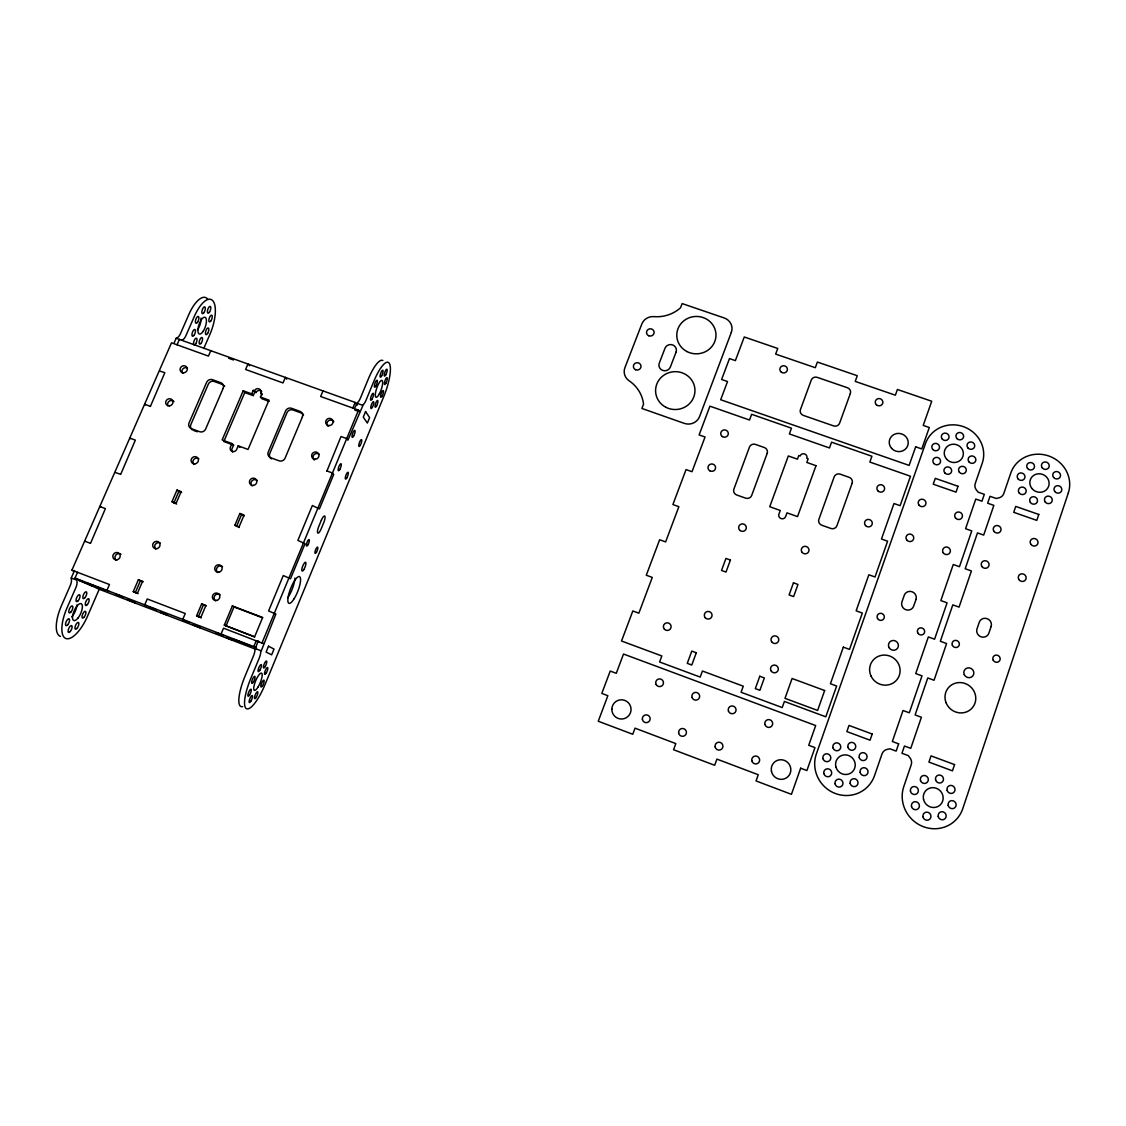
<?xml version="1.0" encoding="UTF-8"?>
<svg xmlns="http://www.w3.org/2000/svg" width="1126" height="1126" viewBox="0 0 1126 1126"><rect width="100%" height="100%" fill="white"/><g stroke="black" fill="none" stroke-linecap="round" stroke-linejoin="round"><path stroke-width="1.5" d="M258.121 640.778L254.926 650.11A7.136 1.97 -67.7 0 1 253.449 655.937L244.905 676.529A29.192 7.854 -67.5 0 0 242.653 706.607M326.737 470.907L332.466 472.99L333.718 474.44L319.418 508.952L312.366 505.518L297.883 540.396L305.019 543.731L290.508 578.764L283.288 575.541L268.593 610.939L275.884 614.05L260.697 652.32A7.136 1.942 -67.7 0 1 259.205 658.161L250.676 678.753A29.206 7.741 -67.5 0 0 246.65 708.761A29.206 7.741 -67.5 0 0 265.004 684.636L383.727 396.704A28.023 7.347 -70.8 0 0 389.357 363.445A28.023 7.347 -70.8 0 0 374.085 380.743L366.049 400.152A6.883 1.844 -70.7 0 1 363.346 404.487L347.906 440.182L346.709 438.605L341.009 436.536L326.892 471.09M322.993 390.877L320.643 396.493L358.518 410.117L262.034 642.904L263.597 643.692L223.525 628.167L221.048 634.079L222.765 634.909M256.418 647.914L253.786 646.62L256.249 640.68L258.867 642.031M352.818 408.076L355.169 402.432L176.163 338.279L174.305 342.529M354.915 407.528L357.688 402.446A6.883 1.872 -70.7 0 0 360.404 398.125L368.441 378.73A28.009 7.446 -70.8 0 1 382.868 360.503M224.285 625.155L232.336 605.957L262.654 617.498L254.645 636.767L224.285 625.155L254.631 636.978M225.988 626.028L233.997 606.9L232.336 605.957M198.401 616.738L203.44 604.817L201.653 603.874L196.6 615.838L201.216 617.822M236.53 526.461L241.471 514.765L239.852 513.47L234.898 525.209L239.331 527.503M253.209 390.356L254.448 390.806A3.448 3.251 -32.8 0 1 258.896 388.822A3.448 3.251 -32.8 0 1 260.697 393.058L261.936 393.509L260.444 397.042L268.987 400.124L248.044 449.443L238.205 445.84L236.685 449.401A3.477 3.279 -36.5 0 1 232.223 451.413A3.477 3.279 -36.5 0 1 230.422 447.106L231.942 443.545L222.146 439.942L243.188 390.792L251.703 393.875L253.251 395.606L254.743 392.101L253.209 390.356L251.703 393.875M243.188 390.792L244.764 392.538L223.821 441.519L233.589 445.094L232.069 448.641A3.462 3.265 -36.5 0 0 232.561 452.047M135.303 592.614L140.398 580.791L138.371 579.749L133.262 591.614L138.09 593.683M173.84 503.04L178.823 491.443L176.979 490.063L171.954 501.703L176.613 504.082M99.834 587.856L87.547 616.147A28.783 11.063 -66.2 0 1 65.772 638.47A28.783 11.063 -66.2 0 1 67.025 607.871L75.822 587.744A7.037 2.773 -66.5 0 0 77.032 581.903L76.835 580.157L71.234 578.018L74.499 570.544M203.778 348.469L209.872 334.45A27.601 10.5 -71.3 0 0 212.842 300.769A27.601 10.5 -71.3 0 0 194.277 316.547L185.973 335.52A6.784 2.646 -71.1 0 1 182.891 339.63L181.666 340.249M210.844 350.566L208.437 356.097L171.504 342.811L71.923 570.164L74.203 571.248M256.066 649.378L99.229 589.264L75.006 578.117L77.539 572.318M90.53 543.379L105.394 508.614L99.806 506.503L100.89 507.164M120.679 474.426L135.345 440.125L129.786 438.07L130.546 438.661M150.391 406.472L164.846 372.65L159.793 371.101M177.035 344.795L179.442 339.278M176.163 338.279L177.387 337.659A6.784 2.674 -71.1 0 0 180.498 333.563L188.802 314.59A27.601 10.598 -71.3 0 1 207.592 299.009M356.731 403.178L362.403 405.219M228.634 358.237L233.462 359.968M354.746 410.033L359.673 411.806L358.518 410.117M254.743 392.101L255.996 392.552A3.434 3.237 -32.8 0 1 261.696 391.44M244.764 392.538L253.251 395.606M269.044 401.335L261.95 398.759L260.444 397.042M150.152 406.261L144.607 404.234L145.338 404.867M193.179 430.273L197.303 431.793M176.979 490.063L181.145 491.612L176.135 503.266L171.954 501.703M239.852 513.47L244.075 515.046L239.12 526.785L234.898 525.209M178.823 491.443L181.596 492.47M241.471 514.765L244.272 515.807M120.426 474.243L115.373 472.526M90.249 543.239L84.929 541.254M233.997 606.9L262.611 617.794M138.371 579.749L142.566 581.34L137.456 593.219L133.262 591.614M201.653 603.874L205.889 605.492L200.836 617.456L196.6 615.838M140.398 580.791L143.185 581.846M203.44 604.817L206.255 605.887M71.923 570.164L109.461 584.521L106.928 590.348L109.081 591.347M130.334 600.721L128.083 599.947L135.021 602.649L130.63 600.834M162.932 613.22L160.596 612.375L167.535 615.12L163.228 613.332M195.713 625.774L193.32 624.916L200.245 627.646L196.008 625.901M228.677 638.414L226.227 637.527L233.11 640.258L228.972 638.526M75.006 578.117L253.786 646.62M84.408 582.452L78.876 580.326L92.459 586.139M254.955 648.421L260.725 650.631M186.015 621.073C175.923 617.358 196.459 625.113 186.269 621.355M146.732 605.774L144.719 604.831L147.239 598.976L185.255 613.529L182.764 619.399L184.622 620.299M231.942 443.545L233.589 445.094M238.205 445.84L239.824 447.388M254.448 390.806L255.996 392.552M260.697 393.058L262.203 394.79M249.55 365.753L247.987 363.909L245.609 369.483L283.006 382.939L285.371 377.351L286.792 379.152M355.169 402.432L357.083 405.276M71.234 578.018L71.445 579.763A7.023 2.787 -66.4 0 1 70.234 585.604L61.437 605.718A28.769 11.161 -66.1 0 0 60.452 636.401M252.097 485.911A3.758 3.561 -37.7 0 1 252.069 480.774A3.758 3.561 -37.7 0 1 257.277 480.478M193.939 464.419A3.744 3.533 -38.3 0 1 193.827 459.45A3.744 3.533 -38.3 0 1 198.866 458.803M116.259 560.269A3.8 3.561 -45.1 0 1 115.795 555.118A3.8 3.561 -45.1 0 1 120.989 554.316M182.468 373.213A3.688 3.448 -34.4 0 1 187.507 368.047M328.046 426.304A3.73 3.547 -31.2 0 1 328.384 420.842A3.73 3.547 -31.2 0 1 333.845 421.757M314.337 460.041A3.744 3.575 -33.7 0 1 313.873 454.834A3.744 3.575 -33.7 0 1 319.207 454.397M167.943 405.824A3.716 3.477 -36.2 0 1 173.995 401.574M217.811 572.571A3.814 3.617 -44.2 0 1 217.276 567.377A3.814 3.617 -44.2 0 1 222.512 566.589M155.669 548.953A3.8 3.575 -43.9 0 1 160.371 543.042M215.474 600.749A3.828 3.631 -46.1 0 1 214.939 595.527A3.828 3.631 -46.1 0 1 220.189 594.739M271.436 458.901A4.617 4.391 -35.4 0 1 269.761 453.525L287.017 412.623A4.588 4.349 -32.5 0 1 292.943 409.977L301.289 413.003A4.603 4.363 -32.3 0 1 303.541 414.889M192.11 429.696A4.603 4.321 -36.6 0 1 190.843 424.615L208.338 384.107A4.574 4.293 -34.1 0 1 214.236 381.489L222.469 384.473A4.574 4.293 -34 0 1 223.525 385.036M224.158 385.613A4.574 4.293 -34 0 1 224.665 386.331M294.928 578.06A14.399 3.899 -68.5 0 1 287.665 597.934M76.892 604.972A9.205 3.575 -66.1 0 1 71.712 616.851M201.033 318.025A8.825 3.392 -71.3 0 1 197.472 329.89M1068.307 493.005L962.772 808.637A31.725 30.402 44.7 0 1 923.447 826.709A31.725 30.402 44.7 0 1 903.798 786.553L911.201 764.85A7.53 7.263 42.4 0 0 910.033 757.939L908.274 755.616L901.954 753.28L904.445 746.003L910.765 748.354L921.392 717.262L915.1 714.94L927.768 677.965L934.045 680.259L946.6 643.537L940.337 641.271L952.807 604.873L959.056 607.111L971.414 570.966L965.193 568.743L977.481 532.908L983.688 535.089L993.85 505.377L987.657 503.209L990.007 496.313L996.2 498.466L998.889 497.847A7.277 6.897 21.8 0 0 1003.815 493.484L1010.768 473.089A30.444 28.671 22.5 0 1 1048.686 455.96A30.444 28.671 22.5 0 1 1068.307 493.005M991.133 626.492L988.853 633.22A6.32 6.024 31 0 1 980.985 636.809A6.32 6.024 31 0 1 976.988 628.955L979.268 622.242A6.306 6.01 30.5 0 1 987.136 618.667A6.306 6.01 30.5 0 1 991.133 626.492M954.552 764.596L952.455 770.831L928.922 762.091L931.033 755.87L954.552 764.596M1038.791 514.455L1036.793 520.381L1013.724 512.316L1015.736 506.418L1038.791 514.455M898.647 743.85L896.155 751.112L889.85 748.776L887.091 749.409A7.516 7.249 42.2 0 0 881.996 753.984L874.55 775.603A31.204 30.261 44.3 0 1 835.436 793.534A31.204 30.261 44.3 0 1 816.392 753.829L925.488 443.545A30.036 28.474 18.3 0 1 963.194 426.571A30.036 28.474 18.3 0 1 982.238 463.208L975.229 483.533A7.263 6.883 21.1 0 0 976.425 490.007L978.142 492.175L984.321 494.328L981.956 501.211L975.778 499.057L965.573 528.713L971.766 530.895L959.465 566.716L953.258 564.506L940.843 600.58L947.079 602.818L934.58 639.202L928.331 636.936L915.72 673.573L921.997 675.853L909.301 712.8L903.024 710.492L892.341 741.513L898.647 743.85M915.973 599.511L913.65 606.182A6.235 5.996 27.5 0 1 905.825 609.743A6.235 5.996 27.5 0 1 901.926 601.96L904.248 595.302A6.235 5.982 27 0 1 912.074 591.755A6.235 5.982 27 0 1 915.973 599.511M872.2 734.039L870.06 740.204L846.851 731.576L848.99 725.425L872.2 734.039M958.043 486.291L956.016 492.146L933.243 484.194L935.284 478.353L958.043 486.291M824.654 690.519L817.617 710.436L784.991 698.345L792.071 678.499L824.654 690.519M800.656 768.199L791.437 794.337L756.039 780.937L758.262 774.73L716.91 759.107L714.672 765.286L673.573 749.733L675.825 743.596L635.022 728.17L632.756 734.279L598.258 721.231L607.857 695.699L601.805 693.419L610.222 671.054L616.274 673.32L623.508 654.037L815.688 725.552L808.735 745.285L814.971 747.622L806.906 770.55L800.656 768.199M843.332 647.14L830.425 683.749L836.632 686.044L825.794 716.812L784.4 701.456L782.218 707.564L741.077 692.265L743.273 686.184L702.427 671.026L700.203 677.078L659.597 661.989L661.835 655.965L621.524 641.004L632.826 610.968L638.85 613.191L652.278 577.413L646.282 575.231L659.639 539.748L665.621 541.916L678.865 506.686L672.898 504.547L686.044 469.598L691.997 471.71L705.045 437.001L699.105 434.918L709.929 406.176L749.522 420.012L751.647 414.298L791.479 428.19L789.368 433.932L829.482 447.951L831.565 442.18L871.918 456.255L869.849 462.054L910.484 476.242L900.124 505.673L893.988 503.519L881.475 539.016L887.612 541.198L875.015 576.991L868.85 574.781L856.14 610.827L862.319 613.065L849.525 649.406L843.332 647.14M915.677 446.825L909.118 465.404L720.682 399.744L727.523 381.559L721.611 379.504L729.479 358.589L735.377 360.63L744.258 336.984L777.742 348.469L775.659 354.099L815.308 367.709L817.377 362.051L857.266 375.718L855.211 381.404L895.367 395.198L897.408 389.483L931.737 401.25L923.221 425.417L929.302 427.514L921.772 448.936L915.677 446.825M852.143 483.223L836.928 525.715A4.785 4.631 17.4 0 1 830.861 528.46L821.825 525.251A4.785 4.617 16.6 0 1 818.898 519.297L834.155 476.903A4.757 4.574 14.4 0 1 840.207 474.173L849.187 477.34A4.771 4.574 15.1 0 1 852.143 483.223M759.783 676.247L755.321 688.619L759.881 690.308L764.343 677.922L759.783 676.247M793.464 582.818L789.087 594.95L793.619 596.583L797.982 584.45L793.464 582.818M815.998 465.685L797.532 516.609L786.99 512.851L785.638 516.538A3.575 3.462 13.2 0 1 781.092 518.593A3.575 3.462 13.2 0 1 778.925 514.146L780.262 510.472L769.748 506.728L788.327 455.96L797.461 459.169L798.784 455.537L800.122 456.002A3.547 3.42 10.7 0 1 804.64 453.961A3.547 3.42 10.7 0 1 806.821 458.352L808.158 458.817L806.835 462.462L815.998 465.685M850.341 393.495L839.602 423.179A4.729 4.518 10.8 0 1 833.592 425.895L803.331 415.381A4.701 4.504 8.3 0 1 800.445 409.597L811.283 380.053A4.687 4.476 7.7 0 1 817.251 377.365L847.414 387.738A4.715 4.49 9.9 0 1 850.341 393.495M767.186 453.356L751.689 495.426A4.729 4.588 8.5 0 1 745.651 498.156L736.742 494.99A4.729 4.588 7.4 0 1 733.899 489.092L749.452 447.121A4.701 4.532 6.4 0 1 755.462 444.418L764.329 447.529A4.715 4.546 7.3 0 1 767.186 453.356M696.304 652.77L691.772 665.044L687.268 663.369L691.786 651.095L696.304 652.77M730.422 560.044L726.003 572.078L721.513 570.46L725.946 558.426L730.422 560.044M731.337 332.367L699.598 416.493A11.907 11.485 -0.9 0 1 684.312 423.376L641.89 408.456L643.551 404.164A34.498 33.273 -8.6 0 0 629.167 380.841A11.809 11.33 -6.3 0 1 624.916 367.653L641.834 323.978A11.767 11.218 -5.4 0 1 653.967 316.617A34.09 32.33 -5.5 0 0 680.526 307.792L682.145 303.584L724.215 317.968A11.823 11.26 -0.5 0 1 731.337 332.367M676.064 352.114L670.364 367.034A5.912 5.672 -4 0 1 662.778 370.44A5.912 5.672 -4 0 1 659.273 363.177L664.987 348.286A5.897 5.644 -3.7 0 1 672.56 344.894A5.897 5.644 -3.7 0 1 676.064 352.114M268.509 646.225L266.088 652.067L271.647 654.825L274.026 649.069L268.509 646.225M365.57 411.553L363.276 417.113L367.343 423.08L369.61 417.605L365.57 411.553M321.36 520.24L318.742 526.546A5.813 1.562 -69.3 0 0 317.757 533.048A5.813 1.562 -69.3 0 0 321.177 528.854L323.767 522.591A5.813 1.548 -69.3 0 0 324.767 516.074A5.813 1.548 -69.3 0 0 321.36 520.24M302.359 417.014L285.075 458.155A4.645 4.405 -35.2 0 1 279.093 460.83L270.69 457.747A4.645 4.405 -35.4 0 1 268.255 451.99L285.596 410.948A4.617 4.363 -32.5 0 1 291.55 408.288L299.924 411.328A4.617 4.377 -32.3 0 1 302.359 417.014M223.159 388.329L205.636 429.062A4.617 4.335 -36.5 0 1 199.682 431.708L191.392 428.668A4.617 4.335 -36.6 0 1 189.041 422.982L206.621 382.333A4.588 4.307 -34.1 0 1 212.532 379.701L220.795 382.699A4.588 4.307 -34 0 1 223.159 388.329M234.222 639.554L251.788 646.437L234.222 639.554M87.884 583.451L105.562 590.432L88.025 583.479M149.167 606.998L156.275 609.813L149.237 607.013M216.262 632.713L223.314 635.5L216.262 632.713M115.964 594.275L123.016 597.076L115.964 594.275M944.897 472.99A3.899 3.702 19 0 0 951.484 471.878A3.899 3.702 19 0 0 947.008 466.938A3.899 3.702 19 0 0 944.897 472.99M835.084 783.851A4.054 3.927 46.6 0 0 841.671 786.145A4.054 3.927 46.6 0 0 840.193 779.347A4.054 3.927 46.6 0 0 835.084 783.851M942.335 439.154A3.885 3.674 17 0 0 948.88 438.042A3.885 3.674 17 0 0 944.433 433.144A3.885 3.674 17 0 0 942.335 439.154M835.971 767.2A9.993 9.684 44.3 0 0 852.537 771.69A9.993 9.684 44.3 0 0 847.709 755.208A9.993 9.684 44.3 0 0 835.971 767.2M956.903 438.549A3.885 3.674 17.5 0 0 963.448 437.451A3.885 3.674 17.5 0 0 958.986 432.539A3.885 3.674 17.5 0 0 956.903 438.549M877.534 618.484A3.659 3.533 28 0 0 883.826 618.765A3.659 3.533 28 0 0 880.771 613.29A3.659 3.533 28 0 0 877.534 618.484M932.778 449.457A3.885 3.688 17.2 0 0 939.337 448.345A3.885 3.688 17.2 0 0 934.89 443.433A3.885 3.688 17.2 0 0 932.778 449.457M933.82 463.462A3.885 3.702 18 0 0 940.393 462.364A3.885 3.702 18 0 0 935.931 457.423A3.885 3.702 18 0 0 933.82 463.462M847.977 747.34A4.04 3.913 42 0 0 854.676 749.156A4.04 3.913 42 0 0 852.72 742.513A4.04 3.913 42 0 0 847.977 747.34M946.67 459.253A9.613 9.107 18.3 0 0 962.885 456.509A9.613 9.107 18.3 0 0 951.85 444.348A9.613 9.107 18.3 0 0 946.67 459.253M918.999 505.124A3.913 3.73 20.1 0 0 925.671 504.476A3.913 3.73 20.1 0 0 921.575 499.198A3.913 3.73 20.1 0 0 918.999 505.124M823.824 773.506A4.04 3.927 45.9 0 0 830.397 775.8A4.04 3.927 45.9 0 0 828.919 769.002A4.04 3.927 45.9 0 0 823.824 773.506M906.782 540.044A3.927 3.758 22.1 0 0 913.467 539.396A3.927 3.758 22.1 0 0 909.372 534.076A3.927 3.758 22.1 0 0 906.782 540.044M823.007 758.741A4.025 3.913 44.2 0 0 829.693 760.557A4.025 3.913 44.2 0 0 827.765 753.899A4.025 3.913 44.2 0 0 823.007 758.741M943.222 552.796A3.941 3.772 24.3 0 0 949.992 552.613A3.941 3.772 24.3 0 0 946.248 547.011A3.941 3.772 24.3 0 0 943.222 552.796M871.031 676.036A15.412 14.877 33.4 0 0 897.352 679.147A15.412 14.877 33.4 0 0 886.19 655.191A15.412 14.877 33.4 0 0 871.031 676.036M859.265 757.629A4.04 3.913 42.9 0 0 865.978 759.445A4.04 3.913 42.9 0 0 864.008 752.773A4.04 3.913 42.9 0 0 859.265 757.629M860.137 772.408A4.054 3.927 44.4 0 0 866.738 774.702A4.054 3.927 44.4 0 0 865.232 767.904A4.054 3.927 44.4 0 0 860.137 772.408M850.158 783.4A4.068 3.927 45.9 0 0 856.745 785.695A4.068 3.927 45.9 0 0 855.253 778.896A4.068 3.927 45.9 0 0 850.158 783.4M832.973 747.819A4.025 3.913 42.5 0 0 839.672 749.62A4.025 3.913 42.5 0 0 837.73 742.977A4.025 3.913 42.5 0 0 832.973 747.819M967.994 448.021A3.899 3.688 18.4 0 0 974.553 446.909A3.899 3.688 18.4 0 0 970.077 441.983A3.899 3.688 18.4 0 0 967.994 448.021M959.352 472.202A3.899 3.702 19.5 0 0 966.024 471.541A3.899 3.702 19.5 0 0 961.9 466.305A3.899 3.702 19.5 0 0 959.352 472.202M968.923 461.829A3.899 3.702 19.3 0 0 975.58 461.181A3.899 3.702 19.3 0 0 971.457 455.96A3.899 3.702 19.3 0 0 968.923 461.829M889.076 647.619A5.039 4.856 31 0 0 897.718 648.027A5.039 4.856 31 0 0 893.523 640.469A5.039 4.856 31 0 0 889.076 647.619M917.817 633.051A3.688 3.547 30.2 0 0 924.15 633.347A3.688 3.547 30.2 0 0 921.054 627.829A3.688 3.547 30.2 0 0 917.817 633.051M955.495 517.96A3.927 3.744 22.2 0 0 962.195 517.298A3.927 3.744 22.2 0 0 958.071 512.006A3.927 3.744 22.2 0 0 955.495 517.96M1030.346 502.421A3.955 3.73 23.3 0 0 1037.116 502.238A3.955 3.73 23.3 0 0 1033.302 496.679A3.955 3.73 23.3 0 0 1030.346 502.421M922.996 816.927A4.124 3.955 46.4 0 0 929.668 819.264A4.124 3.955 46.4 0 0 928.106 812.367A4.124 3.955 46.4 0 0 922.996 816.927M1053.57 477.438A3.955 3.716 22.5 0 0 1060.27 476.777A3.955 3.716 22.5 0 0 1056.061 471.527A3.955 3.716 22.5 0 0 1053.57 477.438M923.531 799.404A10.148 9.726 44.7 0 0 939.999 805.132A10.148 9.726 44.7 0 0 936.128 788.2A10.148 9.726 44.7 0 0 923.531 799.404M1042.268 467.867A3.941 3.702 21.7 0 0 1048.968 467.206A3.941 3.702 21.7 0 0 1044.773 461.956A3.941 3.702 21.7 0 0 1042.268 467.867M993.174 660.117A3.744 3.561 33.1 0 0 999.55 660.863A3.744 3.561 33.1 0 0 996.777 655.107A3.744 3.561 33.1 0 0 993.174 660.117M1054.668 491.386A3.955 3.716 23.3 0 0 1061.438 491.189A3.955 3.716 23.3 0 0 1057.61 485.658A3.955 3.716 23.3 0 0 1054.668 491.386M1045.111 501.844A3.955 3.73 23.6 0 0 1051.895 501.661A3.955 3.73 23.6 0 0 1048.067 496.102A3.955 3.73 23.6 0 0 1045.111 501.844M935.636 780.037A4.096 3.927 43 0 0 942.42 781.866A4.096 3.927 43 0 0 940.379 775.152A4.096 3.927 43 0 0 935.636 780.037M1031.895 488.459A9.74 9.177 22.5 0 0 1048.447 486.826A9.74 9.177 22.5 0 0 1038.088 473.821A9.74 9.177 22.5 0 0 1031.895 488.459M1030.839 544.266A3.983 3.758 25.8 0 0 1037.637 544.083A3.983 3.758 25.8 0 0 1033.823 538.467A3.983 3.758 25.8 0 0 1030.839 544.266M938.211 816.491A4.124 3.955 45.9 0 0 944.897 818.827A4.124 3.955 45.9 0 0 943.321 811.93A4.124 3.955 45.9 0 0 938.211 816.491M1018.777 579.397A3.997 3.786 27.8 0 0 1025.631 579.707A3.997 3.786 27.8 0 0 1022.211 573.81A3.997 3.786 27.8 0 0 1018.777 579.397M948.176 805.386A4.124 3.941 44.7 0 0 954.876 807.708A4.124 3.941 44.7 0 0 953.286 800.839A4.124 3.941 44.7 0 0 948.176 805.386M981.886 566.505A3.969 3.772 26.2 0 0 988.684 566.322A3.969 3.772 26.2 0 0 984.898 560.692A3.969 3.772 26.2 0 0 981.886 566.505M946.051 702.68A15.623 14.948 36.1 0 0 972.414 707.705A15.623 14.948 36.1 0 0 962.688 682.835A15.623 14.948 36.1 0 0 946.051 702.68M920.491 780.487A4.096 3.927 43.4 0 0 927.261 782.317A4.096 3.927 43.4 0 0 925.234 775.603A4.096 3.927 43.4 0 0 920.491 780.487M910.455 791.24A4.096 3.941 44.6 0 0 917.099 793.563A4.096 3.941 44.6 0 0 915.551 786.722A4.096 3.941 44.6 0 0 910.455 791.24M911.497 806.455A4.11 3.941 45.9 0 0 918.154 808.778A4.11 3.941 45.9 0 0 916.606 801.909A4.11 3.941 45.9 0 0 911.497 806.455M947.135 790.438A4.11 3.941 43.6 0 0 953.947 792.282A4.11 3.941 43.6 0 0 951.878 785.54A4.11 3.941 43.6 0 0 947.135 790.438M1027.559 468.458A3.927 3.702 21.4 0 0 1034.245 467.797A3.927 3.702 21.4 0 0 1030.079 462.547A3.927 3.702 21.4 0 0 1027.559 468.458M1019.213 493.005A3.941 3.716 22.5 0 0 1025.927 492.358A3.941 3.716 22.5 0 0 1021.746 487.079A3.941 3.716 22.5 0 0 1019.213 493.005M1018.017 478.846A3.941 3.716 21.7 0 0 1024.716 478.198A3.941 3.716 21.7 0 0 1020.536 472.934A3.941 3.716 21.7 0 0 1018.017 478.846M964.278 674.699A5.109 4.884 34.1 0 0 972.977 675.741A5.109 4.884 34.1 0 0 969.219 667.845A5.109 4.884 34.1 0 0 964.278 674.699M952.399 645.367A3.716 3.547 31.7 0 0 958.733 646.113A3.716 3.547 31.7 0 0 956.016 640.384A3.716 3.547 31.7 0 0 952.399 645.367M993.892 531.275A3.955 3.744 24.2 0 0 1000.676 531.092A3.955 3.744 24.2 0 0 996.89 525.504A3.955 3.744 24.2 0 0 993.892 531.275M802.205 552.486A3.885 3.772 17.9 0 0 808.792 551.374A3.885 3.772 17.9 0 0 804.414 546.349A3.885 3.772 17.9 0 0 802.205 552.486M739.937 530.416A3.842 3.744 10.6 0 0 746.257 528.404A3.842 3.744 10.6 0 0 741.26 524.069A3.842 3.744 10.6 0 0 739.937 530.416M664.467 629.279A3.871 3.828 12.1 0 0 670.969 627.717A3.871 3.828 12.1 0 0 666.325 622.917A3.871 3.828 12.1 0 0 664.467 629.279M722.442 436.606A3.8 3.659 3.1 0 0 728.311 433.791A3.8 3.659 3.1 0 0 722.822 430.273A3.8 3.659 3.1 0 0 722.442 436.606M877.844 490.809A3.885 3.716 17.3 0 0 884.417 489.711A3.885 3.716 17.3 0 0 879.997 484.743A3.885 3.716 17.3 0 0 877.844 490.809M865.514 525.56A3.899 3.744 19.2 0 0 872.101 524.449A3.899 3.744 19.2 0 0 867.682 519.452A3.899 3.744 19.2 0 0 865.514 525.56M709.676 470.724A3.8 3.688 3.5 0 0 715.587 467.895A3.8 3.688 3.5 0 0 710.084 464.348A3.8 3.688 3.5 0 0 709.676 470.724M771.591 641.679A3.927 3.842 27.1 0 0 778.347 641.524A3.927 3.842 27.1 0 0 774.73 635.824A3.927 3.842 27.1 0 0 771.591 641.679M705.228 617.681A3.885 3.814 17.2 0 0 711.843 616.569A3.885 3.814 17.2 0 0 707.522 611.474A3.885 3.814 17.2 0 0 705.228 617.681M770.972 670.702A3.941 3.857 31.8 0 0 777.756 671.04A3.941 3.857 31.8 0 0 774.533 665.058A3.941 3.857 31.8 0 0 770.972 670.702M891.595 448.373A9.543 9.092 15.3 0 0 907.739 445.629A9.543 9.092 15.3 0 0 896.831 433.524A9.543 9.092 15.3 0 0 891.595 448.373M781.36 372.213A3.786 3.603 5.1 0 0 787.384 369.821A3.786 3.603 5.1 0 0 782.162 366.006A3.786 3.603 5.1 0 0 781.36 372.213M876.366 404.741A3.828 3.645 12.2 0 0 882.756 403.192A3.828 3.645 12.2 0 0 878.041 398.66A3.828 3.645 12.2 0 0 876.366 404.741M656.148 684.524A3.899 3.871 30.4 0 0 662.876 684.847A3.899 3.871 30.4 0 0 659.766 678.879A3.899 3.871 30.4 0 0 656.148 684.524M764.948 724.511A3.983 3.899 41.3 0 0 771.577 726.298A3.983 3.899 41.3 0 0 769.705 719.711A3.983 3.899 41.3 0 0 764.948 724.511M692.082 697.515A3.927 3.885 37 0 0 698.739 698.81A3.927 3.885 37 0 0 696.473 692.434A3.927 3.885 37 0 0 692.082 697.515M715.137 746.89A3.969 3.913 48.8 0 0 721.611 749.156A3.969 3.913 48.8 0 0 720.246 742.428A3.969 3.913 48.8 0 0 715.137 746.89M751.816 760.712A3.997 3.927 48.2 0 0 758.333 762.992A3.997 3.927 48.2 0 0 756.925 756.236A3.997 3.927 48.2 0 0 751.816 760.712M771.465 771.352A9.923 9.698 47.9 0 0 787.609 776.996A9.923 9.698 47.9 0 0 784.09 760.275A9.923 9.698 47.9 0 0 771.465 771.352M678.626 732.857A3.941 3.899 49.9 0 0 684.889 735.56A3.941 3.899 49.9 0 0 684.031 728.803A3.941 3.899 49.9 0 0 678.626 732.857M611.84 709.155A9.627 9.599 60.4 0 0 626.042 717.867A9.627 9.599 60.4 0 0 626.45 701.202A9.627 9.599 60.4 0 0 611.84 709.155M642.369 719.204A3.913 3.899 52.7 0 0 648.59 721.893A3.913 3.899 52.7 0 0 647.774 715.165A3.913 3.899 52.7 0 0 642.369 719.204M728.452 711.111A3.955 3.885 39.8 0 0 735.151 712.406A3.955 3.885 39.8 0 0 732.843 706.002A3.955 3.885 39.8 0 0 728.452 711.111M635.571 369.708A3.828 3.674 -6.3 0 0 641.018 366.034A3.828 3.674 -6.3 0 0 635.022 363.374A3.828 3.674 -6.3 0 0 635.571 369.708M648.689 335.731A3.814 3.645 -5.5 0 0 654.107 332.071A3.814 3.645 -5.5 0 0 648.14 329.439A3.814 3.645 -5.5 0 0 648.689 335.731M665.691 407.176A19.705 18.945 -2.6 0 0 694.967 390.215A19.705 18.945 -2.6 0 0 665.142 374.381A19.705 18.945 -2.6 0 0 665.691 407.176M686.916 351.537A19.606 18.692 -2 0 0 715.981 334.732A19.606 18.692 -2 0 0 686.269 319.151A19.606 18.692 -2 0 0 686.916 351.537M253.378 485.419A3.772 3.575 -37.7 0 0 256.207 479.606A3.772 3.575 -37.7 0 0 249.803 480.338A3.772 3.575 -37.7 0 0 253.378 485.419M194.981 463.842A3.758 3.533 -38.3 0 0 197.824 458.071A3.758 3.533 -38.3 0 0 191.476 458.803A3.758 3.533 -38.3 0 0 194.981 463.842M117.076 559.777A3.814 3.575 -45 0 0 119.412 553.668A3.814 3.575 -45 0 0 113.079 555.048A3.814 3.575 -45 0 0 117.076 559.777M183.524 372.805A3.702 3.462 -34.4 0 0 186.916 367.442A3.702 3.462 -34.4 0 0 180.624 367.555A3.702 3.462 -34.4 0 0 183.524 372.805M329.242 425.586A3.744 3.561 -31.1 0 0 332.592 420.111A3.744 3.561 -31.1 0 0 326.188 420.223A3.744 3.561 -31.1 0 0 329.242 425.586M315.21 459.239A3.758 3.589 -33.7 0 0 318.574 453.736A3.758 3.589 -33.7 0 0 312.169 453.82A3.758 3.589 -33.7 0 0 315.21 459.239M169.519 405.839A3.73 3.477 -36.2 0 0 172.362 400.152A3.73 3.477 -36.2 0 0 166.057 400.884A3.73 3.477 -36.2 0 0 169.519 405.839M219.049 572.135A3.828 3.631 -44.1 0 0 221.329 565.984A3.828 3.631 -44.1 0 0 214.953 567.363A3.828 3.631 -44.1 0 0 219.049 572.135M156.922 548.644A3.814 3.589 -43.8 0 0 159.23 542.549A3.814 3.589 -43.8 0 0 152.897 543.928A3.814 3.589 -43.8 0 0 156.922 548.644M216.713 600.44A3.842 3.645 -46.1 0 0 218.993 594.246A3.842 3.645 -46.1 0 0 212.603 595.626A3.842 3.645 -46.1 0 0 216.713 600.44M353.592 436.128A3.702 0.985 -70.3 0 0 354.873 430.413A3.702 0.985 -70.3 0 0 352.185 435.002A3.702 0.985 -70.3 0 0 353.592 436.128M307.933 544.787A3.477 0.943 -69 0 0 309.073 539.593A3.477 0.943 -69 0 0 306.441 544.139A3.477 0.943 -69 0 0 307.933 544.787M303.851 569.545A4.701 1.253 -68.8 0 0 305.653 562.324A4.701 1.253 -68.8 0 0 302.078 568.109A4.701 1.253 -68.8 0 0 303.851 569.545M376.014 385.81A3.674 0.971 -70.9 0 0 377.111 380.236A3.674 0.971 -70.9 0 0 374.494 385.036A3.674 0.971 -70.9 0 0 376.014 385.81M372.157 398.871A3.659 0.971 -70.7 0 0 373.241 393.34A3.659 0.971 -70.7 0 0 370.623 398.154A3.659 0.971 -70.7 0 0 372.157 398.871M381.7 375.803A3.659 0.957 -71 0 0 382.798 370.243A3.659 0.957 -71 0 0 380.208 375A3.659 0.957 -71 0 0 381.7 375.803M266.229 673.052A3.744 0.985 -67.7 0 0 267.608 667.507A3.744 0.985 -67.7 0 0 264.68 672.349A3.744 0.985 -67.7 0 0 266.229 673.052M249.536 695.066A3.828 1.027 -67.4 0 0 251.14 689.253A3.828 1.027 -67.4 0 0 248.114 693.883A3.828 1.027 -67.4 0 0 249.536 695.066M253.42 681.962A3.828 1.027 -67.5 0 0 254.8 676.318A3.828 1.027 -67.5 0 0 251.774 681.272A3.828 1.027 -67.5 0 0 253.42 681.962M259.853 670.237A3.8 1.013 -67.7 0 0 261.246 664.593A3.8 1.013 -67.7 0 0 258.248 669.506A3.8 1.013 -67.7 0 0 259.853 670.237M294.182 598.68A14.399 3.857 -68.5 0 0 299.713 576.709A14.399 3.857 -68.5 0 0 288.678 594.514A14.399 3.857 -68.5 0 0 294.182 598.68M339.799 469.458A3.716 0.999 -69.9 0 0 341.065 463.771A3.716 0.999 -69.9 0 0 338.321 468.458A3.716 0.999 -69.9 0 0 339.799 469.458M262.555 685.678A3.744 0.985 -67.6 0 0 263.92 680.16A3.744 0.985 -67.6 0 0 260.993 685.016A3.744 0.985 -67.6 0 0 262.555 685.678M346.836 477.86A3.631 0.957 -69.9 0 0 348.089 472.315A3.631 0.957 -69.9 0 0 345.429 476.917A3.631 0.957 -69.9 0 0 346.836 477.86M256.095 697.501A3.758 0.985 -67.4 0 0 257.685 691.772A3.758 0.985 -67.4 0 0 254.729 696.347A3.758 0.985 -67.4 0 0 256.095 697.501M360.306 445.234A3.617 0.943 -70.2 0 0 361.573 439.661A3.617 0.943 -70.2 0 0 358.941 444.179A3.617 0.943 -70.2 0 0 360.306 445.234M379.293 394.016A8.966 2.351 -70.8 0 0 382.01 380.419A8.966 2.351 -70.8 0 0 375.648 392.13A8.966 2.351 -70.8 0 0 379.293 394.016M265.145 666.62A3.772 0.999 -67.7 0 0 266.524 661.032A3.772 0.999 -67.7 0 0 263.583 665.888A3.772 0.999 -67.7 0 0 265.145 666.62M376.591 405.867A3.603 0.943 -70.7 0 0 377.66 400.448A3.603 0.943 -70.7 0 0 375.099 405.205A3.603 0.943 -70.7 0 0 376.591 405.867M382.164 395.958A3.589 0.929 -70.8 0 0 383.248 390.525A3.589 0.929 -70.8 0 0 380.701 395.24A3.589 0.929 -70.8 0 0 382.164 395.958M316.476 552.176A3.392 0.901 -69 0 0 317.602 547.123A3.392 0.901 -69 0 0 315.055 551.571A3.392 0.901 -69 0 0 316.476 552.176M385.796 374.775A3.631 0.943 -71 0 0 386.908 369.258A3.631 0.943 -71 0 0 384.346 373.973A3.631 0.943 -71 0 0 385.796 374.775M258.121 686.93A9.346 2.477 -67.5 0 0 261.528 673.123A9.346 2.477 -67.5 0 0 254.194 685.213A9.346 2.477 -67.5 0 0 258.121 686.93M385.965 383.15A3.603 0.929 -70.9 0 0 387.062 377.689A3.603 0.929 -70.9 0 0 384.515 382.39A3.603 0.929 -70.9 0 0 385.965 383.15M250.746 701.357A3.8 0.999 -67.4 0 0 252.351 695.587A3.8 0.999 -67.4 0 0 249.353 700.217A3.8 0.999 -67.4 0 0 250.746 701.357M372.425 407.162A3.631 0.957 -70.6 0 0 373.494 401.686A3.631 0.957 -70.6 0 0 370.904 406.486A3.631 0.957 -70.6 0 0 372.425 407.162M195.769 343.683A3.575 1.365 -71 0 0 196.473 338.166A3.575 1.365 -71 0 0 193.588 342.768A3.575 1.365 -71 0 0 195.769 343.683M70.347 631.39A3.744 1.436 -65.9 0 0 71.712 625.634A3.744 1.436 -65.9 0 0 68.25 629.983A3.744 1.436 -65.9 0 0 70.347 631.39M210.998 320.713A3.547 1.337 -71.4 0 0 211.73 315.196A3.547 1.337 -71.4 0 0 208.901 319.714A3.547 1.337 -71.4 0 0 210.998 320.713M77.99 618.061A9.205 3.533 -66.2 0 0 81.424 603.817A9.205 3.533 -66.2 0 0 72.937 614.388A9.205 3.533 -66.2 0 0 77.99 618.061M209.563 312.001A3.575 1.351 -71.6 0 0 210.295 306.441A3.575 1.351 -71.6 0 0 207.437 310.973A3.575 1.351 -71.6 0 0 209.563 312.001M207.606 333.451A3.533 1.337 -71.2 0 0 208.324 327.976A3.533 1.337 -71.2 0 0 205.481 332.508A3.533 1.337 -71.2 0 0 207.606 333.451M201.329 342.951A3.547 1.351 -71 0 0 202.033 337.476A3.547 1.351 -71 0 0 199.189 342.037A3.547 1.351 -71 0 0 201.329 342.951M85.196 597.442A3.716 1.436 -66.5 0 0 86.294 591.826A3.716 1.436 -66.5 0 0 82.93 596.428A3.716 1.436 -66.5 0 0 85.196 597.442M203.356 331.03A8.839 3.364 -71.3 0 0 205.143 317.321A8.839 3.364 -71.3 0 0 198.049 328.567A8.839 3.364 -71.3 0 0 203.356 331.03M77.145 628.181A3.716 1.407 -66 0 0 78.51 622.467A3.716 1.407 -66 0 0 75.104 626.774A3.716 1.407 -66 0 0 77.145 628.181M84.168 617.09A3.688 1.407 -66.2 0 0 85.548 611.39A3.688 1.407 -66.2 0 0 82.17 615.64A3.688 1.407 -66.2 0 0 84.168 617.09M78.257 600.637A3.744 1.45 -66.4 0 0 79.636 594.81A3.744 1.45 -66.4 0 0 76.188 599.102A3.744 1.45 -66.4 0 0 78.257 600.637M71.065 611.854A3.772 1.464 -66.1 0 0 72.458 606.013A3.772 1.464 -66.1 0 0 68.953 610.362A3.772 1.464 -66.1 0 0 71.065 611.854M67.785 624.663A3.772 1.464 -65.9 0 0 69.165 618.85A3.772 1.464 -65.9 0 0 65.66 623.227A3.772 1.464 -65.9 0 0 67.785 624.663M87.42 604.521A3.688 1.407 -66.4 0 0 88.799 598.793A3.688 1.407 -66.4 0 0 85.421 603.029A3.688 1.407 -66.4 0 0 87.42 604.521M204.045 312.493A3.603 1.379 -71.5 0 0 204.777 306.877A3.603 1.379 -71.5 0 0 201.878 311.452A3.603 1.379 -71.5 0 0 204.045 312.493M194.207 335.055A3.603 1.393 -71.1 0 0 194.911 329.482A3.603 1.393 -71.1 0 0 191.997 334.112A3.603 1.393 -71.1 0 0 194.207 335.055M197.655 322.064A3.617 1.393 -71.4 0 0 198.359 316.448A3.617 1.393 -71.4 0 0 195.445 321.051A3.617 1.393 -71.4 0 0 197.655 322.064"/></g></svg>
